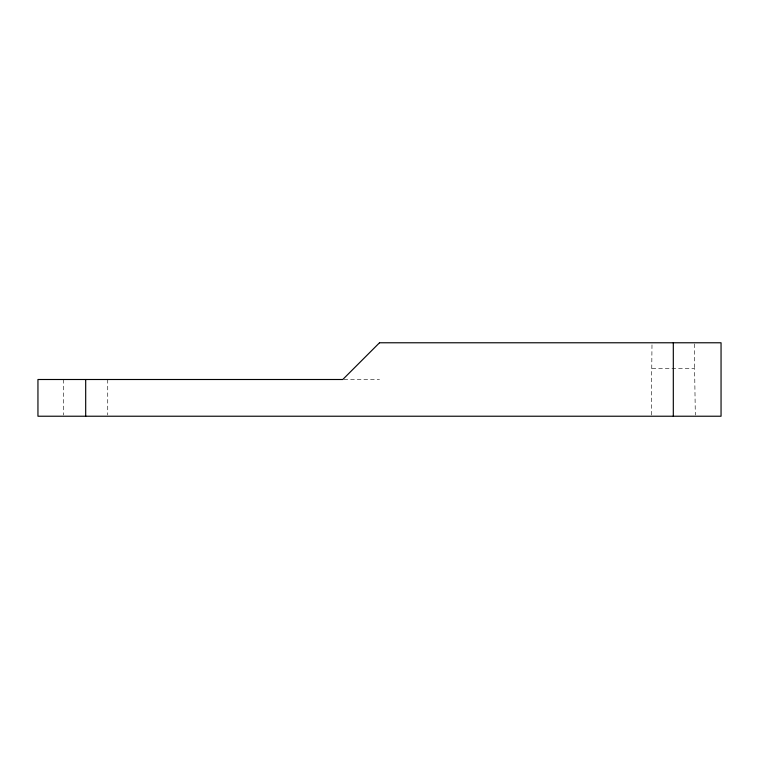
<?xml version="1.0" encoding="UTF-8"?>
<svg xmlns="http://www.w3.org/2000/svg" width="759" height="759" viewBox="0 0 759 759"><rect width="100%" height="100%" fill="white"/><g stroke="black" fill="none" stroke-linecap="round" stroke-linejoin="round"><path stroke-width="0.57" stroke-dasharray="3.79 2.85" d="M651.288 415.059L652.009 342.774M652.009 368.485L694.608 368.485L695.32 415.059M343.96 379.5L379.5 379.5M694.608 343.941L694.608 368.485M107.731 379.5L107.731 415.04M63.661 379.5L63.661 415.04"/><path stroke-width="1.14" d="M673.309 342.774L673.309 416.226M85.691 379.5L85.691 416.226M379.5 342.774L342.774 379.5L37.95 379.5L37.95 416.226L721.05 416.226L721.05 342.774L379.5 342.774"/></g></svg>
